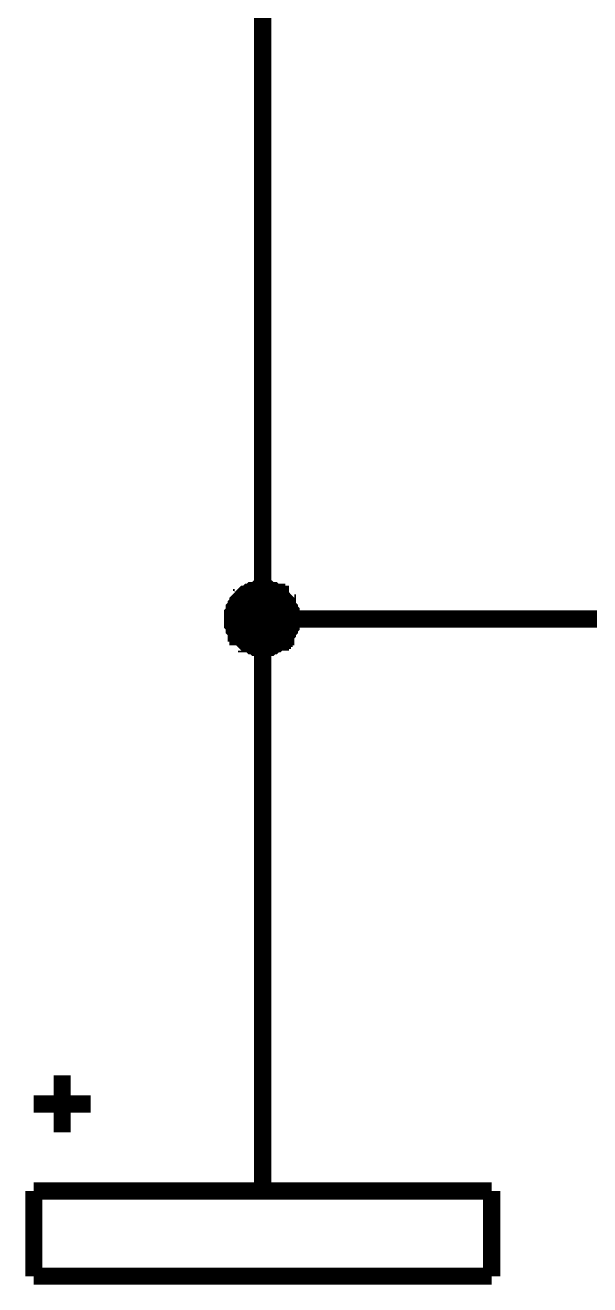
# Model space of a CAD drawing. Header units: millimetres. Extents: x 101 to 942, y 57 to 651.
# Drawn here: x 258.52 to 268.4, y 127.13 to 149.16 of the extents above; entities that cross this region are included whole.
import ezdxf

# ---------------------------------------------------------------- set-up
doc = ezdxf.new("R2010")
doc.units = ezdxf.units.MM
doc.header["$LTSCALE"] = 0.5
doc.layers.add('Sheet', color=255, linetype='Continuous')

msp = doc.modelspace()

# ---------------------------------------------------------------- linework, layer by layer
at = {"layer": 'Sheet', "color": 7}
for points, const_width in [([(262.673, 156.294), (262.673, 138.773)], 0.3), ([(262.145, 138.773), (262.145, 138.804), (262.145, 138.835), (262.145, 138.835), (262.145, 138.866), (262.176, 138.897), (262.176, 138.928), (262.176, 138.959), (262.176, 138.959), (262.207, 138.99), (262.207, 139.021), (262.238, 139.052), (262.238, 139.052), (262.238, 139.083), (262.269, 139.114), (262.3, 139.114), (262.3, 139.146), (262.331, 139.146), (262.331, 139.177), (262.362, 139.208), (262.393, 139.208), (262.393, 139.208), (262.425, 139.239), (262.456, 139.239), (262.487, 139.27), (262.487, 139.27), (262.518, 139.27), (262.549, 139.27), (262.58, 139.301), (262.611, 139.301), (262.611, 139.301), (262.642, 139.301), (262.673, 139.301)], 0.3), ([(262.145, 138.773), (262.145, 138.804), (262.145, 138.835), (262.145, 138.835), (262.145, 138.866), (262.176, 138.897), (262.176, 138.928), (262.176, 138.959), (262.176, 138.959), (262.207, 138.99), (262.207, 139.021), (262.238, 139.052), (262.238, 139.052), (262.238, 139.083), (262.269, 139.114), (262.3, 139.114), (262.3, 139.146), (262.331, 139.146), (262.331, 139.177), (262.362, 139.208), (262.393, 139.208), (262.393, 139.208), (262.425, 139.239), (262.456, 139.239), (262.487, 139.27), (262.487, 139.27), (262.518, 139.27), (262.549, 139.27), (262.58, 139.301), (262.611, 139.301), (262.611, 139.301), (262.642, 139.301), (262.673, 139.301)], 0.3), ([(262.145, 138.773), (262.145, 138.804), (262.145, 138.835), (262.145, 138.835), (262.145, 138.866), (262.176, 138.897), (262.176, 138.928), (262.176, 138.959), (262.176, 138.959), (262.207, 138.99), (262.207, 139.021), (262.238, 139.052), (262.238, 139.052), (262.238, 139.083), (262.269, 139.114), (262.3, 139.114), (262.3, 139.146), (262.331, 139.146), (262.331, 139.177), (262.362, 139.208), (262.393, 139.208), (262.393, 139.208), (262.425, 139.239), (262.456, 139.239), (262.487, 139.27), (262.487, 139.27), (262.518, 139.27), (262.549, 139.27), (262.58, 139.301), (262.611, 139.301), (262.611, 139.301), (262.642, 139.301), (262.673, 139.301)], 0.3), ([(262.145, 138.773), (262.145, 138.804), (262.145, 138.835), (262.145, 138.835), (262.145, 138.866), (262.176, 138.897), (262.176, 138.928), (262.176, 138.959), (262.176, 138.959), (262.207, 138.99), (262.207, 139.021), (262.238, 139.052), (262.238, 139.052), (262.238, 139.083), (262.269, 139.114), (262.3, 139.114), (262.3, 139.146), (262.331, 139.146), (262.331, 139.177), (262.362, 139.208), (262.393, 139.208), (262.393, 139.208), (262.425, 139.239), (262.456, 139.239), (262.487, 139.27), (262.487, 139.27), (262.518, 139.27), (262.549, 139.27), (262.58, 139.301), (262.611, 139.301), (262.611, 139.301), (262.642, 139.301), (262.673, 139.301)], 0.3), ([(262.145, 138.773), (262.145, 138.804), (262.145, 138.835), (262.145, 138.835), (262.145, 138.866), (262.176, 138.897), (262.176, 138.928), (262.176, 138.959), (262.176, 138.959), (262.207, 138.99), (262.207, 139.021), (262.238, 139.052), (262.238, 139.052), (262.238, 139.083), (262.269, 139.114), (262.3, 139.114), (262.3, 139.146), (262.331, 139.146), (262.331, 139.177), (262.362, 139.208), (262.393, 139.208), (262.393, 139.208), (262.425, 139.239), (262.456, 139.239), (262.487, 139.27), (262.487, 139.27), (262.518, 139.27), (262.549, 139.27), (262.58, 139.301), (262.611, 139.301), (262.611, 139.301), (262.642, 139.301), (262.673, 139.301)], 0.0991), ([(262.145, 138.773), (262.145, 138.804), (262.145, 138.835), (262.145, 138.835), (262.145, 138.866), (262.176, 138.897), (262.176, 138.928), (262.176, 138.959), (262.176, 138.959), (262.207, 138.99), (262.207, 139.021), (262.238, 139.052), (262.238, 139.052), (262.238, 139.083), (262.269, 139.114), (262.3, 139.114), (262.3, 139.146), (262.331, 139.146), (262.331, 139.177), (262.362, 139.208), (262.393, 139.208), (262.393, 139.208), (262.425, 139.239), (262.456, 139.239), (262.487, 139.27), (262.487, 139.27), (262.518, 139.27), (262.549, 139.27), (262.58, 139.301), (262.611, 139.301), (262.611, 139.301), (262.642, 139.301), (262.673, 139.301)], 0.0991), ([(262.145, 138.773), (262.145, 138.804), (262.145, 138.835), (262.145, 138.835), (262.145, 138.866), (262.176, 138.897), (262.176, 138.928), (262.176, 138.959), (262.176, 138.959), (262.207, 138.99), (262.207, 139.021), (262.238, 139.052), (262.238, 139.052), (262.238, 139.083), (262.269, 139.114), (262.3, 139.114), (262.3, 139.146), (262.331, 139.146), (262.331, 139.177), (262.362, 139.208), (262.393, 139.208), (262.393, 139.208), (262.425, 139.239), (262.456, 139.239), (262.487, 139.27), (262.487, 139.27), (262.518, 139.27), (262.549, 139.27), (262.58, 139.301), (262.611, 139.301), (262.611, 139.301), (262.642, 139.301), (262.673, 139.301)], 0.0991), ([(262.145, 138.773), (262.145, 138.804), (262.145, 138.835), (262.145, 138.835), (262.145, 138.866), (262.176, 138.897), (262.176, 138.928), (262.176, 138.959), (262.176, 138.959), (262.207, 138.99), (262.207, 139.021), (262.238, 139.052), (262.238, 139.052), (262.238, 139.083), (262.269, 139.114), (262.3, 139.114), (262.3, 139.146), (262.331, 139.146), (262.331, 139.177), (262.362, 139.208), (262.393, 139.208), (262.393, 139.208), (262.425, 139.239), (262.456, 139.239), (262.487, 139.27), (262.487, 139.27), (262.518, 139.27), (262.549, 139.27), (262.58, 139.301), (262.611, 139.301), (262.611, 139.301), (262.642, 139.301), (262.673, 139.301)], 0.0991), ([(262.673, 139.301), (262.673, 139.301)], 0.3), ([(262.673, 139.301), (262.704, 139.301), (262.735, 139.301), (262.735, 139.301), (262.766, 139.301), (262.797, 139.27), (262.828, 139.27), (262.859, 139.27), (262.859, 139.27), (262.89, 139.239), (262.921, 139.239), (262.921, 139.208), (262.952, 139.208), (262.984, 139.208), (262.984, 139.177), (263.015, 139.146), (263.015, 139.146), (263.046, 139.114), (263.046, 139.114), (263.077, 139.083), (263.077, 139.052), (263.108, 139.052), (263.108, 139.021), (263.108, 138.99), (263.139, 138.959), (263.139, 138.959), (263.139, 138.928), (263.17, 138.897), (263.17, 138.866), (263.17, 138.835), (263.17, 138.835), (263.17, 138.804), (263.17, 138.773)], 0.3), ([(262.673, 139.301), (262.673, 139.301)], 0.3), ([(262.673, 139.301), (262.704, 139.301), (262.735, 139.301), (262.735, 139.301), (262.766, 139.301), (262.797, 139.27), (262.828, 139.27), (262.859, 139.27), (262.859, 139.27), (262.89, 139.239), (262.921, 139.239), (262.921, 139.208), (262.952, 139.208), (262.984, 139.208), (262.984, 139.177), (263.015, 139.146), (263.015, 139.146), (263.046, 139.114), (263.046, 139.114), (263.077, 139.083), (263.077, 139.052), (263.108, 139.052), (263.108, 139.021), (263.108, 138.99), (263.139, 138.959), (263.139, 138.959), (263.139, 138.928), (263.17, 138.897), (263.17, 138.866), (263.17, 138.835), (263.17, 138.835), (263.17, 138.804), (263.17, 138.773)], 0.3), ([(262.673, 139.301), (262.673, 139.301)], 0.3), ([(262.673, 139.301), (262.704, 139.301), (262.735, 139.301), (262.735, 139.301), (262.766, 139.301), (262.797, 139.27), (262.828, 139.27), (262.859, 139.27), (262.859, 139.27), (262.89, 139.239), (262.921, 139.239), (262.921, 139.208), (262.952, 139.208), (262.984, 139.208), (262.984, 139.177), (263.015, 139.146), (263.015, 139.146), (263.046, 139.114), (263.046, 139.114), (263.077, 139.083), (263.077, 139.052), (263.108, 139.052), (263.108, 139.021), (263.108, 138.99), (263.139, 138.959), (263.139, 138.959), (263.139, 138.928), (263.17, 138.897), (263.17, 138.866), (263.17, 138.835), (263.17, 138.835), (263.17, 138.804), (263.17, 138.773)], 0.3), ([(262.673, 139.301), (262.673, 139.301)], 0.3), ([(262.673, 139.301), (262.704, 139.301), (262.735, 139.301), (262.735, 139.301), (262.766, 139.301), (262.797, 139.27), (262.828, 139.27), (262.859, 139.27), (262.859, 139.27), (262.89, 139.239), (262.921, 139.239), (262.921, 139.208), (262.952, 139.208), (262.984, 139.208), (262.984, 139.177), (263.015, 139.146), (263.015, 139.146), (263.046, 139.114), (263.046, 139.114), (263.077, 139.083), (263.077, 139.052), (263.108, 139.052), (263.108, 139.021), (263.108, 138.99), (263.139, 138.959), (263.139, 138.959), (263.139, 138.928), (263.17, 138.897), (263.17, 138.866), (263.17, 138.835), (263.17, 138.835), (263.17, 138.804), (263.17, 138.773)], 0.3), ([(262.673, 139.301), (262.673, 139.301)], 0.0991), ([(262.673, 139.301), (262.704, 139.301), (262.735, 139.301), (262.735, 139.301), (262.766, 139.301), (262.797, 139.27), (262.828, 139.27), (262.859, 139.27), (262.859, 139.27), (262.89, 139.239), (262.921, 139.239), (262.921, 139.208), (262.952, 139.208), (262.984, 139.208), (262.984, 139.177), (263.015, 139.146), (263.015, 139.146), (263.046, 139.114), (263.046, 139.114), (263.077, 139.083), (263.077, 139.052), (263.108, 139.052), (263.108, 139.021), (263.108, 138.99), (263.139, 138.959), (263.139, 138.959), (263.139, 138.928), (263.17, 138.897), (263.17, 138.866), (263.17, 138.835), (263.17, 138.835), (263.17, 138.804), (263.17, 138.773)], 0.0991), ([(262.673, 139.301), (262.673, 139.301)], 0.0991), ([(262.673, 139.301), (262.704, 139.301), (262.735, 139.301), (262.735, 139.301), (262.766, 139.301), (262.797, 139.27), (262.828, 139.27), (262.859, 139.27), (262.859, 139.27), (262.89, 139.239), (262.921, 139.239), (262.921, 139.208), (262.952, 139.208), (262.984, 139.208), (262.984, 139.177), (263.015, 139.146), (263.015, 139.146), (263.046, 139.114), (263.046, 139.114), (263.077, 139.083), (263.077, 139.052), (263.108, 139.052), (263.108, 139.021), (263.108, 138.99), (263.139, 138.959), (263.139, 138.959), (263.139, 138.928), (263.17, 138.897), (263.17, 138.866), (263.17, 138.835), (263.17, 138.835), (263.17, 138.804), (263.17, 138.773)], 0.0991), ([(262.673, 139.301), (262.673, 139.301)], 0.0991), ([(262.673, 139.301), (262.704, 139.301), (262.735, 139.301), (262.735, 139.301), (262.766, 139.301), (262.797, 139.27), (262.828, 139.27), (262.859, 139.27), (262.859, 139.27), (262.89, 139.239), (262.921, 139.239), (262.921, 139.208), (262.952, 139.208), (262.984, 139.208), (262.984, 139.177), (263.015, 139.146), (263.015, 139.146), (263.046, 139.114), (263.046, 139.114), (263.077, 139.083), (263.077, 139.052), (263.108, 139.052), (263.108, 139.021), (263.108, 138.99), (263.139, 138.959), (263.139, 138.959), (263.139, 138.928), (263.17, 138.897), (263.17, 138.866), (263.17, 138.835), (263.17, 138.835), (263.17, 138.804), (263.17, 138.773)], 0.0991), ([(262.673, 139.301), (262.673, 139.301)], 0.0991), ([(262.673, 139.301), (262.704, 139.301), (262.735, 139.301), (262.735, 139.301), (262.766, 139.301), (262.797, 139.27), (262.828, 139.27), (262.859, 139.27), (262.859, 139.27), (262.89, 139.239), (262.921, 139.239), (262.921, 139.208), (262.952, 139.208), (262.984, 139.208), (262.984, 139.177), (263.015, 139.146), (263.015, 139.146), (263.046, 139.114), (263.046, 139.114), (263.077, 139.083), (263.077, 139.052), (263.108, 139.052), (263.108, 139.021), (263.108, 138.99), (263.139, 138.959), (263.139, 138.959), (263.139, 138.928), (263.17, 138.897), (263.17, 138.866), (263.17, 138.835), (263.17, 138.835), (263.17, 138.804), (263.17, 138.773)], 0.0991), ([(262.673, 138.276), (262.642, 138.276), (262.611, 138.276), (262.611, 138.276), (262.58, 138.276), (262.549, 138.276), (262.518, 138.307), (262.487, 138.307), (262.487, 138.307), (262.456, 138.338), (262.425, 138.338), (262.393, 138.338), (262.393, 138.369), (262.362, 138.369), (262.331, 138.4), (262.331, 138.4), (262.3, 138.431), (262.3, 138.431), (262.269, 138.462), (262.238, 138.462), (262.238, 138.493), (262.238, 138.524), (262.207, 138.524), (262.207, 138.555), (262.176, 138.586), (262.176, 138.586), (262.176, 138.617), (262.176, 138.648), (262.145, 138.68), (262.145, 138.711), (262.145, 138.711), (262.145, 138.742), (262.145, 138.773)], 0.3), ([(262.145, 138.773), (262.145, 138.773)], 0.3), ([(262.673, 138.276), (262.642, 138.276), (262.611, 138.276), (262.611, 138.276), (262.58, 138.276), (262.549, 138.276), (262.518, 138.307), (262.487, 138.307), (262.487, 138.307), (262.456, 138.338), (262.425, 138.338), (262.393, 138.338), (262.393, 138.369), (262.362, 138.369), (262.331, 138.4), (262.331, 138.4), (262.3, 138.431), (262.3, 138.431), (262.269, 138.462), (262.238, 138.462), (262.238, 138.493), (262.238, 138.524), (262.207, 138.524), (262.207, 138.555), (262.176, 138.586), (262.176, 138.586), (262.176, 138.617), (262.176, 138.648), (262.145, 138.68), (262.145, 138.711), (262.145, 138.711), (262.145, 138.742), (262.145, 138.773)], 0.3), ([(262.145, 138.773), (262.145, 138.773)], 0.3), ([(262.673, 138.276), (262.642, 138.276), (262.611, 138.276), (262.611, 138.276), (262.58, 138.276), (262.549, 138.276), (262.518, 138.307), (262.487, 138.307), (262.487, 138.307), (262.456, 138.338), (262.425, 138.338), (262.393, 138.338), (262.393, 138.369), (262.362, 138.369), (262.331, 138.4), (262.331, 138.4), (262.3, 138.431), (262.3, 138.431), (262.269, 138.462), (262.238, 138.462), (262.238, 138.493), (262.238, 138.524), (262.207, 138.524), (262.207, 138.555), (262.176, 138.586), (262.176, 138.586), (262.176, 138.617), (262.176, 138.648), (262.145, 138.68), (262.145, 138.711), (262.145, 138.711), (262.145, 138.742), (262.145, 138.773)], 0.3), ([(262.145, 138.773), (262.145, 138.773)], 0.3), ([(262.673, 138.276), (262.642, 138.276), (262.611, 138.276), (262.611, 138.276), (262.58, 138.276), (262.549, 138.276), (262.518, 138.307), (262.487, 138.307), (262.487, 138.307), (262.456, 138.338), (262.425, 138.338), (262.393, 138.338), (262.393, 138.369), (262.362, 138.369), (262.331, 138.4), (262.331, 138.4), (262.3, 138.431), (262.3, 138.431), (262.269, 138.462), (262.238, 138.462), (262.238, 138.493), (262.238, 138.524), (262.207, 138.524), (262.207, 138.555), (262.176, 138.586), (262.176, 138.586), (262.176, 138.617), (262.176, 138.648), (262.145, 138.68), (262.145, 138.711), (262.145, 138.711), (262.145, 138.742), (262.145, 138.773)], 0.3), ([(262.145, 138.773), (262.145, 138.773)], 0.3), ([(262.673, 138.276), (262.642, 138.276), (262.611, 138.276), (262.611, 138.276), (262.58, 138.276), (262.549, 138.276), (262.518, 138.307), (262.487, 138.307), (262.487, 138.307), (262.456, 138.338), (262.425, 138.338), (262.393, 138.338), (262.393, 138.369), (262.362, 138.369), (262.331, 138.4), (262.331, 138.4), (262.3, 138.431), (262.3, 138.431), (262.269, 138.462), (262.238, 138.462), (262.238, 138.493), (262.238, 138.524), (262.207, 138.524), (262.207, 138.555), (262.176, 138.586), (262.176, 138.586), (262.176, 138.617), (262.176, 138.648), (262.145, 138.68), (262.145, 138.711), (262.145, 138.711), (262.145, 138.742), (262.145, 138.773)], 0.0991), ([(262.145, 138.773), (262.145, 138.773)], 0.0991), ([(262.673, 138.276), (262.642, 138.276), (262.611, 138.276), (262.611, 138.276), (262.58, 138.276), (262.549, 138.276), (262.518, 138.307), (262.487, 138.307), (262.487, 138.307), (262.456, 138.338), (262.425, 138.338), (262.393, 138.338), (262.393, 138.369), (262.362, 138.369), (262.331, 138.4), (262.331, 138.4), (262.3, 138.431), (262.3, 138.431), (262.269, 138.462), (262.238, 138.462), (262.238, 138.493), (262.238, 138.524), (262.207, 138.524), (262.207, 138.555), (262.176, 138.586), (262.176, 138.586), (262.176, 138.617), (262.176, 138.648), (262.145, 138.68), (262.145, 138.711), (262.145, 138.711), (262.145, 138.742), (262.145, 138.773)], 0.0991), ([(262.145, 138.773), (262.145, 138.773)], 0.0991), ([(262.673, 138.276), (262.642, 138.276), (262.611, 138.276), (262.611, 138.276), (262.58, 138.276), (262.549, 138.276), (262.518, 138.307), (262.487, 138.307), (262.487, 138.307), (262.456, 138.338), (262.425, 138.338), (262.393, 138.338), (262.393, 138.369), (262.362, 138.369), (262.331, 138.4), (262.331, 138.4), (262.3, 138.431), (262.3, 138.431), (262.269, 138.462), (262.238, 138.462), (262.238, 138.493), (262.238, 138.524), (262.207, 138.524), (262.207, 138.555), (262.176, 138.586), (262.176, 138.586), (262.176, 138.617), (262.176, 138.648), (262.145, 138.68), (262.145, 138.711), (262.145, 138.711), (262.145, 138.742), (262.145, 138.773)], 0.0991), ([(262.145, 138.773), (262.145, 138.773)], 0.0991), ([(262.673, 138.276), (262.642, 138.276), (262.611, 138.276), (262.611, 138.276), (262.58, 138.276), (262.549, 138.276), (262.518, 138.307), (262.487, 138.307), (262.487, 138.307), (262.456, 138.338), (262.425, 138.338), (262.393, 138.338), (262.393, 138.369), (262.362, 138.369), (262.331, 138.4), (262.331, 138.4), (262.3, 138.431), (262.3, 138.431), (262.269, 138.462), (262.238, 138.462), (262.238, 138.493), (262.238, 138.524), (262.207, 138.524), (262.207, 138.555), (262.176, 138.586), (262.176, 138.586), (262.176, 138.617), (262.176, 138.648), (262.145, 138.68), (262.145, 138.711), (262.145, 138.711), (262.145, 138.742), (262.145, 138.773)], 0.0991), ([(262.145, 138.773), (262.145, 138.773)], 0.0991), ([(263.17, 138.773), (263.17, 138.742), (263.17, 138.711), (263.17, 138.711), (263.17, 138.68), (263.17, 138.648), (263.139, 138.617), (263.139, 138.586), (263.139, 138.586), (263.108, 138.555), (263.108, 138.524), (263.108, 138.524), (263.077, 138.493), (263.077, 138.462), (263.046, 138.462), (263.046, 138.431), (263.015, 138.431), (263.015, 138.4), (262.984, 138.4), (262.984, 138.369), (262.952, 138.369), (262.921, 138.338), (262.921, 138.338), (262.89, 138.338), (262.859, 138.307), (262.859, 138.307), (262.828, 138.307), (262.797, 138.276), (262.766, 138.276), (262.735, 138.276), (262.735, 138.276), (262.704, 138.276), (262.673, 138.276)], 0.3), ([(280.158, 138.773), (272.673, 138.773), (262.673, 138.773), (262.673, 131.286)], 0.3), ([(263.17, 138.773), (263.17, 138.742), (263.17, 138.711), (263.17, 138.711), (263.17, 138.68), (263.17, 138.648), (263.139, 138.617), (263.139, 138.586), (263.139, 138.586), (263.108, 138.555), (263.108, 138.524), (263.108, 138.524), (263.077, 138.493), (263.077, 138.462), (263.046, 138.462), (263.046, 138.431), (263.015, 138.431), (263.015, 138.4), (262.984, 138.4), (262.984, 138.369), (262.952, 138.369), (262.921, 138.338), (262.921, 138.338), (262.89, 138.338), (262.859, 138.307), (262.859, 138.307), (262.828, 138.307), (262.797, 138.276), (262.766, 138.276), (262.735, 138.276), (262.735, 138.276), (262.704, 138.276), (262.673, 138.276)], 0.3), ([(263.17, 138.773), (263.17, 138.742), (263.17, 138.711), (263.17, 138.711), (263.17, 138.68), (263.17, 138.648), (263.139, 138.617), (263.139, 138.586), (263.139, 138.586), (263.108, 138.555), (263.108, 138.524), (263.108, 138.524), (263.077, 138.493), (263.077, 138.462), (263.046, 138.462), (263.046, 138.431), (263.015, 138.431), (263.015, 138.4), (262.984, 138.4), (262.984, 138.369), (262.952, 138.369), (262.921, 138.338), (262.921, 138.338), (262.89, 138.338), (262.859, 138.307), (262.859, 138.307), (262.828, 138.307), (262.797, 138.276), (262.766, 138.276), (262.735, 138.276), (262.735, 138.276), (262.704, 138.276), (262.673, 138.276)], 0.3), ([(263.17, 138.773), (263.17, 138.742), (263.17, 138.711), (263.17, 138.711), (263.17, 138.68), (263.17, 138.648), (263.139, 138.617), (263.139, 138.586), (263.139, 138.586), (263.108, 138.555), (263.108, 138.524), (263.108, 138.524), (263.077, 138.493), (263.077, 138.462), (263.046, 138.462), (263.046, 138.431), (263.015, 138.431), (263.015, 138.4), (262.984, 138.4), (262.984, 138.369), (262.952, 138.369), (262.921, 138.338), (262.921, 138.338), (262.89, 138.338), (262.859, 138.307), (262.859, 138.307), (262.828, 138.307), (262.797, 138.276), (262.766, 138.276), (262.735, 138.276), (262.735, 138.276), (262.704, 138.276), (262.673, 138.276)], 0.3), ([(263.17, 138.773), (263.17, 138.742), (263.17, 138.711), (263.17, 138.711), (263.17, 138.68), (263.17, 138.648), (263.139, 138.617), (263.139, 138.586), (263.139, 138.586), (263.108, 138.555), (263.108, 138.524), (263.108, 138.524), (263.077, 138.493), (263.077, 138.462), (263.046, 138.462), (263.046, 138.431), (263.015, 138.431), (263.015, 138.4), (262.984, 138.4), (262.984, 138.369), (262.952, 138.369), (262.921, 138.338), (262.921, 138.338), (262.89, 138.338), (262.859, 138.307), (262.859, 138.307), (262.828, 138.307), (262.797, 138.276), (262.766, 138.276), (262.735, 138.276), (262.735, 138.276), (262.704, 138.276), (262.673, 138.276)], 0.0991), ([(263.17, 138.773), (263.17, 138.742), (263.17, 138.711), (263.17, 138.711), (263.17, 138.68), (263.17, 138.648), (263.139, 138.617), (263.139, 138.586), (263.139, 138.586), (263.108, 138.555), (263.108, 138.524), (263.108, 138.524), (263.077, 138.493), (263.077, 138.462), (263.046, 138.462), (263.046, 138.431), (263.015, 138.431), (263.015, 138.4), (262.984, 138.4), (262.984, 138.369), (262.952, 138.369), (262.921, 138.338), (262.921, 138.338), (262.89, 138.338), (262.859, 138.307), (262.859, 138.307), (262.828, 138.307), (262.797, 138.276), (262.766, 138.276), (262.735, 138.276), (262.735, 138.276), (262.704, 138.276), (262.673, 138.276)], 0.0991), ([(263.17, 138.773), (263.17, 138.742), (263.17, 138.711), (263.17, 138.711), (263.17, 138.68), (263.17, 138.648), (263.139, 138.617), (263.139, 138.586), (263.139, 138.586), (263.108, 138.555), (263.108, 138.524), (263.108, 138.524), (263.077, 138.493), (263.077, 138.462), (263.046, 138.462), (263.046, 138.431), (263.015, 138.431), (263.015, 138.4), (262.984, 138.4), (262.984, 138.369), (262.952, 138.369), (262.921, 138.338), (262.921, 138.338), (262.89, 138.338), (262.859, 138.307), (262.859, 138.307), (262.828, 138.307), (262.797, 138.276), (262.766, 138.276), (262.735, 138.276), (262.735, 138.276), (262.704, 138.276), (262.673, 138.276)], 0.0991), ([(263.17, 138.773), (263.17, 138.742), (263.17, 138.711), (263.17, 138.711), (263.17, 138.68), (263.17, 138.648), (263.139, 138.617), (263.139, 138.586), (263.139, 138.586), (263.108, 138.555), (263.108, 138.524), (263.108, 138.524), (263.077, 138.493), (263.077, 138.462), (263.046, 138.462), (263.046, 138.431), (263.015, 138.431), (263.015, 138.4), (262.984, 138.4), (262.984, 138.369), (262.952, 138.369), (262.921, 138.338), (262.921, 138.338), (262.89, 138.338), (262.859, 138.307), (262.859, 138.307), (262.828, 138.307), (262.797, 138.276), (262.766, 138.276), (262.735, 138.276), (262.735, 138.276), (262.704, 138.276), (262.673, 138.276)], 0.0991), ([(263.17, 138.773), (263.17, 138.773), (263.17, 138.773), (263.17, 138.773), (263.17, 138.773), (263.17, 138.773), (263.17, 138.773), (263.17, 138.773), (263.17, 138.773), (263.17, 138.773), (263.17, 138.773), (263.17, 138.773), (263.17, 138.773), (263.17, 138.773), (263.17, 138.773), (263.17, 138.773), (263.17, 138.773), (263.17, 138.773), (263.17, 138.773), (263.17, 138.773), (263.17, 138.773), (263.17, 138.773), (263.17, 138.773), (263.17, 138.773), (263.17, 138.773), (263.17, 138.773), (263.17, 138.773), (263.17, 138.773), (263.17, 138.773), (263.17, 138.773), (263.17, 138.773), (263.17, 138.773), (263.17, 138.773)], 0.3), ([(263.17, 138.773), (263.17, 138.773)], 0.3), ([(263.17, 138.773), (263.17, 138.773), (263.17, 138.773), (263.17, 138.773), (263.17, 138.773), (263.17, 138.773), (263.17, 138.773), (263.17, 138.773), (263.17, 138.773), (263.17, 138.773), (263.17, 138.773), (263.17, 138.773), (263.17, 138.773), (263.17, 138.773), (263.17, 138.773), (263.17, 138.773), (263.17, 138.773), (263.17, 138.773), (263.17, 138.773), (263.17, 138.773), (263.17, 138.773), (263.17, 138.773), (263.17, 138.773), (263.17, 138.773), (263.17, 138.773), (263.17, 138.773), (263.17, 138.773), (263.17, 138.773), (263.17, 138.773), (263.17, 138.773), (263.17, 138.773), (263.17, 138.773), (263.17, 138.773)], 0.3), ([(263.17, 138.773), (263.17, 138.773)], 0.3), ([(263.17, 138.773), (263.17, 138.773), (263.17, 138.773), (263.17, 138.773), (263.17, 138.773), (263.17, 138.773), (263.17, 138.773), (263.17, 138.773), (263.17, 138.773), (263.17, 138.773), (263.17, 138.773), (263.17, 138.773), (263.17, 138.773), (263.17, 138.773), (263.17, 138.773), (263.17, 138.773), (263.17, 138.773), (263.17, 138.773), (263.17, 138.773), (263.17, 138.773), (263.17, 138.773), (263.17, 138.773), (263.17, 138.773), (263.17, 138.773), (263.17, 138.773), (263.17, 138.773), (263.17, 138.773), (263.17, 138.773), (263.17, 138.773), (263.17, 138.773), (263.17, 138.773), (263.17, 138.773), (263.17, 138.773)], 0.3), ([(263.17, 138.773), (263.17, 138.773)], 0.3), ([(263.17, 138.773), (263.17, 138.773), (263.17, 138.773), (263.17, 138.773), (263.17, 138.773), (263.17, 138.773), (263.17, 138.773), (263.17, 138.773), (263.17, 138.773), (263.17, 138.773), (263.17, 138.773), (263.17, 138.773), (263.17, 138.773), (263.17, 138.773), (263.17, 138.773), (263.17, 138.773), (263.17, 138.773), (263.17, 138.773), (263.17, 138.773), (263.17, 138.773), (263.17, 138.773), (263.17, 138.773), (263.17, 138.773), (263.17, 138.773), (263.17, 138.773), (263.17, 138.773), (263.17, 138.773), (263.17, 138.773), (263.17, 138.773), (263.17, 138.773), (263.17, 138.773), (263.17, 138.773), (263.17, 138.773)], 0.3), ([(263.17, 138.773), (263.17, 138.773)], 0.3), ([(263.17, 138.773), (263.17, 138.773), (263.17, 138.773), (263.17, 138.773), (263.17, 138.773), (263.17, 138.773), (263.17, 138.773), (263.17, 138.773), (263.17, 138.773), (263.17, 138.773), (263.17, 138.773), (263.17, 138.773), (263.17, 138.773), (263.17, 138.773), (263.17, 138.773), (263.17, 138.773), (263.17, 138.773), (263.17, 138.773), (263.17, 138.773), (263.17, 138.773), (263.17, 138.773), (263.17, 138.773), (263.17, 138.773), (263.17, 138.773), (263.17, 138.773), (263.17, 138.773), (263.17, 138.773), (263.17, 138.773), (263.17, 138.773), (263.17, 138.773), (263.17, 138.773), (263.17, 138.773), (263.17, 138.773)], 0.0991), ([(263.17, 138.773), (263.17, 138.773)], 0.0991), ([(263.17, 138.773), (263.17, 138.773), (263.17, 138.773), (263.17, 138.773), (263.17, 138.773), (263.17, 138.773), (263.17, 138.773), (263.17, 138.773), (263.17, 138.773), (263.17, 138.773), (263.17, 138.773), (263.17, 138.773), (263.17, 138.773), (263.17, 138.773), (263.17, 138.773), (263.17, 138.773), (263.17, 138.773), (263.17, 138.773), (263.17, 138.773), (263.17, 138.773), (263.17, 138.773), (263.17, 138.773), (263.17, 138.773), (263.17, 138.773), (263.17, 138.773), (263.17, 138.773), (263.17, 138.773), (263.17, 138.773), (263.17, 138.773), (263.17, 138.773), (263.17, 138.773), (263.17, 138.773), (263.17, 138.773)], 0.0991), ([(263.17, 138.773), (263.17, 138.773)], 0.0991), ([(263.17, 138.773), (263.17, 138.773), (263.17, 138.773), (263.17, 138.773), (263.17, 138.773), (263.17, 138.773), (263.17, 138.773), (263.17, 138.773), (263.17, 138.773), (263.17, 138.773), (263.17, 138.773), (263.17, 138.773), (263.17, 138.773), (263.17, 138.773), (263.17, 138.773), (263.17, 138.773), (263.17, 138.773), (263.17, 138.773), (263.17, 138.773), (263.17, 138.773), (263.17, 138.773), (263.17, 138.773), (263.17, 138.773), (263.17, 138.773), (263.17, 138.773), (263.17, 138.773), (263.17, 138.773), (263.17, 138.773), (263.17, 138.773), (263.17, 138.773), (263.17, 138.773), (263.17, 138.773), (263.17, 138.773)], 0.0991), ([(263.17, 138.773), (263.17, 138.773)], 0.0991), ([(263.17, 138.773), (263.17, 138.773), (263.17, 138.773), (263.17, 138.773), (263.17, 138.773), (263.17, 138.773), (263.17, 138.773), (263.17, 138.773), (263.17, 138.773), (263.17, 138.773), (263.17, 138.773), (263.17, 138.773), (263.17, 138.773), (263.17, 138.773), (263.17, 138.773), (263.17, 138.773), (263.17, 138.773), (263.17, 138.773), (263.17, 138.773), (263.17, 138.773), (263.17, 138.773), (263.17, 138.773), (263.17, 138.773), (263.17, 138.773), (263.17, 138.773), (263.17, 138.773), (263.17, 138.773), (263.17, 138.773), (263.17, 138.773), (263.17, 138.773), (263.17, 138.773), (263.17, 138.773), (263.17, 138.773)], 0.0991), ([(263.17, 138.773), (263.17, 138.773)], 0.0991), ([(262.673, 128.769), (262.673, 131.286)], 0.3), ([(259.164, 129.794), (259.164, 130.789)], 0.3), ([(259.661, 130.291), (258.667, 130.291)], 0.3), ([(258.667, 127.278), (258.667, 128.769)], 0.3), ([(258.667, 128.769), (266.679, 128.769)], 0.3), ([(266.679, 128.769), (266.679, 127.278)], 0.3), ([(258.667, 127.278), (266.679, 127.278)], 0.3)]:
    msp.add_lwpolyline(points, dxfattribs=dict(at, const_width=const_width))
at = {"layer": 'Sheet', "color": 7, "const_width": 0.508}
msp.add_lwpolyline([(262.309, 138.797, 1), (262.817, 138.797, 1)], format="xyb", close=True, dxfattribs=at)

doc.saveas('drawing.dxf')
